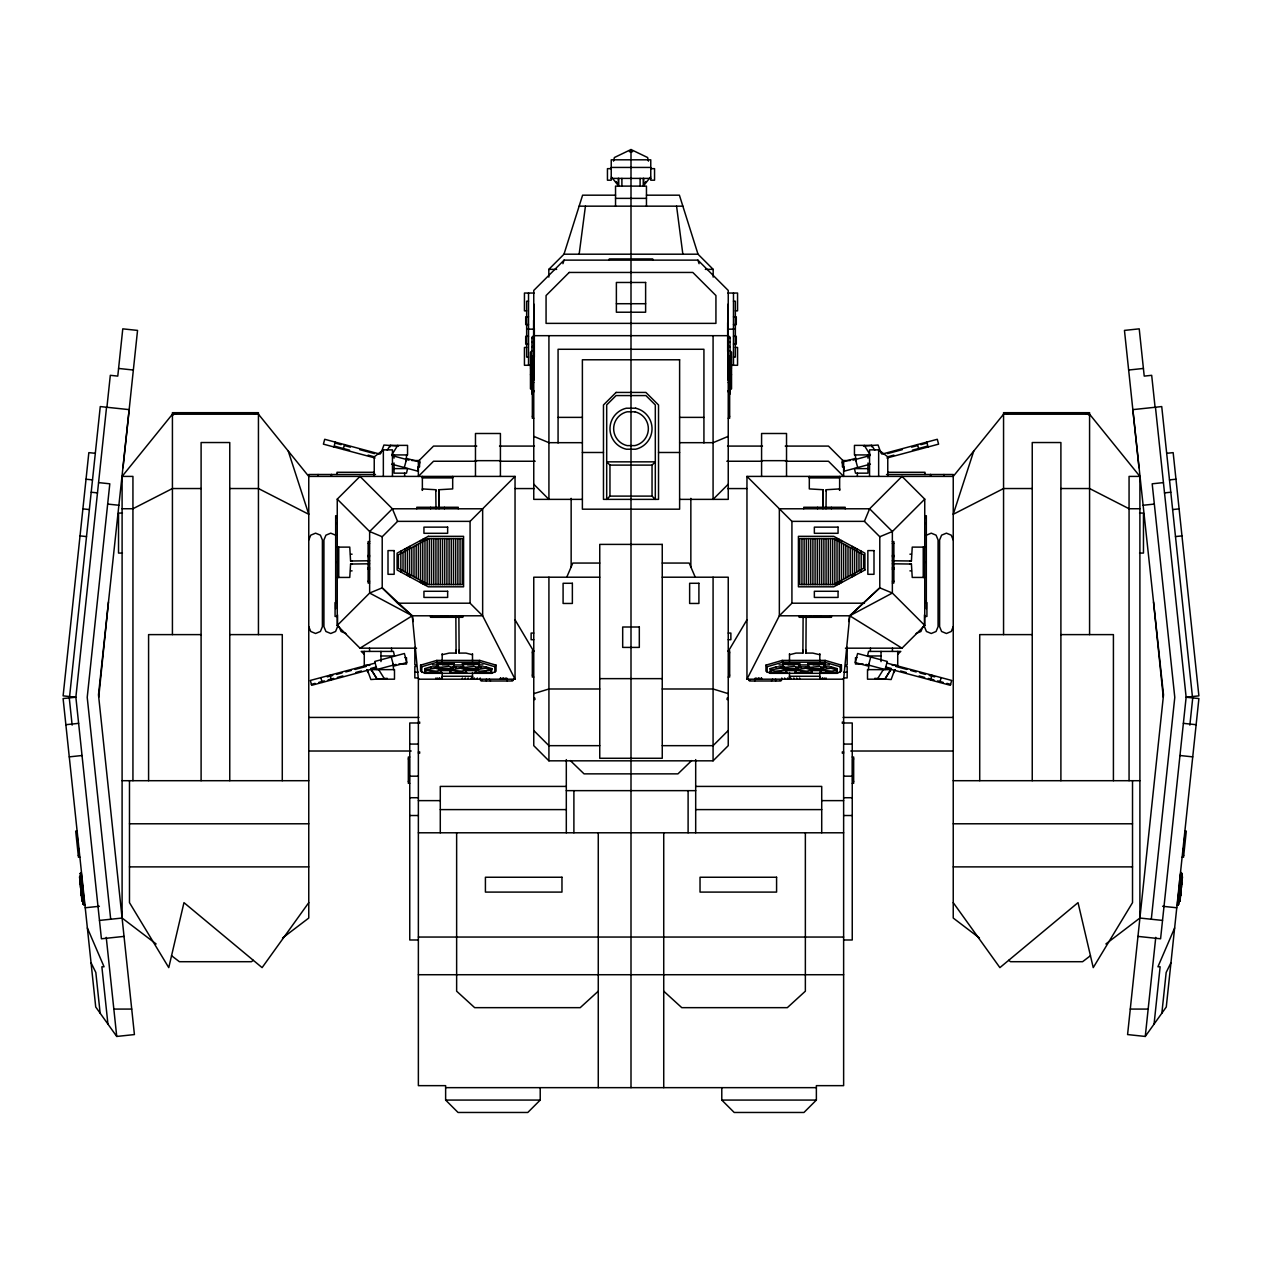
<?xml version="1.0" encoding="UTF-8"?>
<svg xmlns="http://www.w3.org/2000/svg" width="1262" height="1262" viewBox="0 0 1262 1262"><rect width="100%" height="100%" fill="white"/><g stroke="black" fill="none" stroke-linecap="round" stroke-linejoin="round"><path stroke-width="1.5" d="M789.491 672.504L789.476 679.193L789.476 676.274L819.795 676.274L819.827 679.193M789.491 661.209L789.507 653.669M819.795 679.193L819.795 672.504M819.811 661.209L819.811 653.669M789.507 654.726L796.07 653.085L802.884 653.085L803.121 615.793M819.827 654.726L812.744 653.085L805.913 653.085L806.15 615.793M822.966 508.791L823.203 489.735L809.305 488.915L809.321 476.405L809.321 477.904L839.64 477.904L839.64 476.405L839.624 490.397L839.624 488.915L826.231 489.735L825.995 508.791M822.998 508.381L823.203 489.735M404.613 476.405L404.676 473.155M870.386 651.413L870.449 648.179M746.962 476.405L791.921 521.364L864.407 521.364L879.788 536.744L879.788 587.84L849.752 615.793L843.631 679.193L746.962 679.193L746.962 476.405L953.236 476.405L1003.558 414.204L1089.579 414.204L1139.901 476.405L1139.901 918.042L1105.875 943.96M1179.449 885.561C1179.954 865.069 1183.756 871.585 1180.648 886.113L1179.449 885.561C1179.607 886.602 1175.316 915.502 1179.039 901.825L1181.642 876.08L1182.478 876.964L1181.406 886.287M1178.582 904.318L1179.544 894.837M1180.853 892.77L1180.569 895.547L1180.885 892.77M1177.746 902.109L1180.033 901.131L1181.469 886.287L1180.443 886.523L1180.838 891.808L1180.585 886.523L1181.516 886.287L1179.844 901.131M98.736 697.223L108.469 601.974M1180.38 886.997L1180.79 883.1M1179.513 899.822L1179.181 901.604L1180.017 901.131L1177.541 902.109M69.584 696.561L100.266 406.569L129.166 409.629L98.483 694.826L134.419 1034.572L116.735 1036.449L95.723 1006.997L63.1 698.564L75.862 697.223L106.544 407.232M106.923 407.279L110.315 375.319L117.776 376.108L122.777 328.846L137.542 330.407L123.013 467.713M1151.307 919.241L1174.78 697.35L1152.19 483.803L1163.422 482.605M1192.416 696.561L1161.734 406.569L1132.834 409.629L1163.517 694.826L1127.581 1034.572L1145.265 1036.449L1155.755 937.351M1154.067 1024.113L1160.125 966.787L1157.932 966.787L1174.622 927.996M1189.861 725.129L1192.732 697.918M1161.86 1013.181L1166.167 972.466L1170.962 962.732M1183.157 851.503L1183.551 847.796M1184.34 840.382L1184.718 836.674M1180.822 882.532L1180.443 886.113L1179.244 885.561M1181.406 877.169L1181.784 873.588M406.017 460.804L406.664 454.935M868.398 669.633L869.045 663.78M909.918 561.006L911.416 561.006L912.237 547.109L924.746 547.124L923.248 547.124L923.248 577.444L924.746 577.444L912.237 577.428L911.416 564.035L892.36 563.798L893.875 563.798M368.125 563.798L369.64 563.798L350.584 564.035L349.763 577.428L337.254 577.444L338.752 577.444L338.752 547.124L337.254 547.124L349.763 547.109L350.584 561.006L352.082 561.006M579.148 254.198L585.426 206.163M848.679 621.503L849.752 615.793L879.788 587.84L892.36 593.045L924.746 625.431L901.999 648.179L845.445 648.179M613.553 161.126L614.373 157.529L631 149.531L647.627 157.529L648.447 161.126M333.925 446.953L335.219 442.11M343.138 449.43L344.447 444.571M404.313 467.539L406.743 458.485L419.883 462.002L417.454 471.073L391.614 464.148M870.748 657.029L868.319 666.099L855.179 662.582L857.608 653.511L887.265 661.462L885.104 669.523L866.079 664.427M930.615 679.997L931.924 675.154M939.843 682.474L941.136 677.615M420.577 665.153L421.776 666.73L437.315 662.203L479.308 662.203L479.781 660.405L496.045 665.153L496.045 671.147L491.849 673.324L424.773 673.324L420.577 671.147L420.577 665.153L436.826 660.405L479.781 660.405M765.955 665.153L767.154 666.73L782.692 662.203L824.685 662.203L825.174 660.405L841.423 665.153L841.423 671.147L837.227 673.324L770.151 673.324L765.955 671.147L765.955 665.153L782.219 660.405L825.174 660.405M435.816 666.888L430.642 666.888L424.773 668.639L425.72 669.822L435.422 668.229L435.816 666.888L441.668 668.639L440.722 673.198L441.668 668.639M460.898 666.888L455.724 666.888L449.856 668.639L450.802 669.822L460.504 668.229L460.898 666.888L466.766 668.639L465.804 673.198L466.766 668.639M475.9 669.822L475.9 673.198L474.938 668.639L475.9 669.822L485.586 668.229L485.98 666.888L491.849 668.639L490.902 673.198L491.849 668.639M781.194 666.888L776.02 666.888L770.151 668.639L771.098 669.822L780.799 668.229L781.194 666.888L788.955 669.412L793.341 669.412L799.603 666.888L799.603 663.102L782.692 663.102L783.655 667.819L782.692 663.102M806.276 666.888L801.102 666.888L795.234 668.639L796.196 669.822L805.882 668.229L806.276 666.888L812.144 668.639L811.198 673.198L812.144 668.639M831.358 666.888L826.184 666.888L820.332 668.639L821.278 669.822L830.98 668.229L831.358 666.888L837.227 668.639L836.28 673.198L837.227 668.639M548.828 277.104L548.828 269.358L563.988 254.198L582.602 195.184L615.54 195.184M973.759 451.039L953.236 514.297L1003.558 488.536L1032.237 488.536M562.915 263.695L564.082 260.13L697.918 260.13L728.237 290.449L728.237 499.373L679.619 499.373M380.935 453.232L383.932 445.029L398.476 446.101M894.726 669.712L891.13 679.54L874.771 678.341M895.215 670.012L893.543 672.946M308.764 539.978L310.767 535.167L315.579 533.163L320.406 535.167L322.394 539.978L322.394 626.662L320.406 631.489L315.579 633.492L310.767 631.489L308.764 626.662M864.407 521.364L869.613 508.791L901.999 476.405L924.746 499.137L924.746 625.431L923.674 625.431M922.916 626.662L920.913 631.489L916.102 633.492M953.236 626.662L951.232 631.489L946.421 633.492L941.594 631.489L939.606 626.662L939.606 539.978L941.594 535.167L946.421 533.163L951.232 535.167L953.236 539.978M566.764 577.176L572.822 563.057L599.75 563.057M491.849 673.324L492.338 672.252M837.227 673.324L837.716 672.252M1085.43 413.447L1085.793 412.706L1085.793 414.204M447.963 669.412L454.225 666.888L454.225 663.102L437.315 663.102L437.315 666.888L443.577 669.412L447.963 669.412L454.225 666.888M473.045 669.412L479.308 666.888L479.308 663.102L462.397 663.102L463.343 667.819C470.931 672.362 478.235 665.989 485.98 666.888M793.341 669.412L799.603 666.888M818.423 669.412L824.685 666.888L824.685 663.102L807.775 663.102L807.775 666.888L814.037 669.412L818.423 669.412L824.685 666.888M746.962 679.193L779.348 615.793L791.921 603.204L791.921 521.364M728.237 651.444L746.962 619.8M513.634 679.193L512.53 680.991L481.106 680.991L480.002 679.193M771.508 680.991L772.612 679.193M781.998 679.193L780.894 680.991L749.47 680.991L748.366 679.193M387.26 450.155L390.242 445.376L407.547 445.376L407.547 454.935L391.756 454.935L397.735 445.376M877.327 679.193L883.305 669.633M884.82 679.193L890.783 669.633L867.515 669.633L867.515 679.193L884.82 679.193L890.783 669.633M453.263 667.819L454.225 663.102M479.308 666.888L478.345 667.819L479.308 663.102M798.657 667.819L799.603 663.102M823.739 667.819L824.685 663.102M1145.265 1036.449L1166.277 1006.997L1198.9 698.564L1186.138 697.223L1155.456 407.232M308.764 902.645L262.102 967.623L183.968 902.645L168.761 967.623L129.481 902.645L129.481 780.705M494.846 672.425L494.846 666.73L496.045 665.153M840.224 672.425L840.224 666.73L841.423 665.153M644.772 183.006L645.97 181.491M643.683 185.609L650.577 176.964M786.1 669.822L787.062 668.639L786.1 673.198L786.1 669.822L780.799 668.229M156.125 943.96L122.099 918.042L122.099 476.405L172.421 414.204L258.442 414.204L308.764 476.405L515.038 476.405L515.038 679.193L418.369 679.193L412.248 615.793L382.212 587.84L382.212 536.744L397.593 521.364L470.079 521.364L515.038 476.405M83.229 904.318L84.759 905.185L83.229 904.318L80.358 876.08L79.522 876.964L80.594 886.287M82.156 901.131L80.484 886.287L81.557 886.523L80.642 887.407L81.162 891.808L81.415 886.523L80.484 886.287L81.983 901.131L84.254 902.109L84.57 905.185M80.184 876.364L79.538 876.964L80.468 876.08M81.573 886.523L80.736 887.407L81.494 886.523L81.904 891.382L81.02 891.808M564.082 260.13L533.763 290.449L533.763 499.373L582.381 499.373M416.555 648.179L360.001 648.179L337.254 625.431L337.254 499.137L360.001 476.405L392.387 508.791L397.593 521.364M609.956 496.108L606.691 499.373L606.691 404.913L616.093 395.574L645.907 395.574L655.309 404.913L655.309 499.373L652.044 496.108L609.956 496.108L609.956 465.11L606.691 461.845L655.309 461.845L652.044 465.11L609.956 465.11M728.237 484.214L713.077 499.373L713.077 335.676M924.746 499.137L892.36 531.523L879.788 536.744M728.237 730.509L713.077 745.668L662.25 745.668M599.75 577.207L533.763 577.207L533.763 745.668L548.923 760.828L713.077 760.828L728.237 745.668L728.237 577.207L662.25 577.207M540.215 1087.655L540.215 1100.07L527.8 1112.469L458.043 1112.469L445.628 1100.07L445.628 1085.651L418.369 1085.651L418.369 680.029L419.173 679.193M842.827 679.193L843.631 680.029L843.631 1085.651L816.372 1085.651L816.372 1100.07L803.957 1112.469L734.2 1112.469L721.785 1100.07L721.785 1087.655M80.105 873.588C82.046 869.581 79.017 884.473 81.352 886.113L82.551 885.561L81.241 872.468M691.718 760.56L677.946 773.858L584.054 773.858L570.282 760.56M897.724 654.268L900.784 651.413L868.556 651.413L867.515 655.972L881.034 655.972M598.267 991.191L580.22 1007.66L474.67 1007.66L456.639 991.191L456.639 832.794M531.87 350.899L530.466 352.098L530.466 388.917L533.763 390.747M530.466 368.015L531.87 366.8L530.466 366.311M531.87 347.113L533.763 345.599M392.45 476.405L392.45 449.856L383.348 449.856L374.23 456.86L374.23 476.405M253.299 960.303L251.453 961.707L179.409 961.707L171.553 955.713M282.53 938.013L308.764 918.042L308.764 474.496L375.492 474.496M1090.447 955.713L1082.591 961.707L1010.546 961.707L1008.701 960.303M1177.43 905.185L1178.771 904.318M360.001 648.179L412.248 615.793L482.652 615.793L515.038 679.193M533.763 335.96L531.965 337.064L531.87 393.902M849.752 615.793L892.36 593.045L892.36 531.523L869.613 508.791L779.348 508.791L779.348 615.793L849.752 615.793L901.999 648.179M82.756 885.561L81.557 886.113L81.178 882.532M728.237 436.368L713.077 442.678L679.619 442.678M926.434 535.167L931.261 533.163L936.073 535.167L938.076 539.978L938.076 626.662L936.073 631.489L931.261 633.492L926.434 631.489L924.447 626.662L924.447 614.846M368.457 672.946L366.785 670.012M530.466 374.704L531.87 374.215M731.534 366.311L730.13 366.8L731.534 368.015M728.237 390.747L731.534 388.917L731.534 352.098L730.13 350.899M533.763 693.643L548.923 688.989L599.75 688.989M853.017 460.141L870.133 455.55M881.854 454.146L937.287 439.286L938.597 444.145L886.918 457.996M887.533 453.61L902.346 449.635M911.606 447.158L917.158 445.675M920.866 444.681L926.418 443.183M888.338 456.623L893.89 455.125M912.41 450.171L927.223 446.196M870.386 464.148L844.546 471.073L842.117 462.002L855.257 458.485L857.687 467.539M375.177 663.071L310.342 680.439L311.651 685.298L376.47 667.913M327.268 676.889L332.821 675.407M336.528 674.413L342.081 672.93M345.788 671.936L351.341 670.438M355.048 669.444L366.154 666.478M311.399 684.367L315.106 683.373M318.813 682.379L324.366 680.896M328.073 679.902L333.625 678.404M337.333 677.426L342.885 675.927M355.852 672.457L361.405 670.974M370.665 668.481L376.218 666.999M395.921 664.427L376.896 669.523L374.735 661.462L404.392 653.511L406.821 662.582L393.681 666.099L391.252 657.029M629.407 151.724L632.593 151.724M442.173 654.726L449.256 653.085L456.087 653.085L456.087 650.167M1128.654 370.018L1143.419 368.457M1166.687 453.31L1173.155 452.632L1198.884 695.867L1186.138 697.223L1160.583 938.786L1137.961 936.404M1169.495 479.891L1175.963 479.213M1164.511 492.89L1170.805 492.227M1143.135 505.257L1154.336 504.074M1172.635 509.564L1179.102 508.87M1175.49 536.571L1181.958 535.893M65.861 724.703L78.638 723.347M69.268 756.869L82.03 755.512M77.108 830.98L75.704 831.122L78.465 857.245L79.869 857.103M78.26 855.321L79.238 855.21M85.232 907.772L99.382 906.274M99.477 920.424L122.099 918.042M124.039 936.404L101.417 938.786L75.862 697.223L63.116 695.867L88.845 452.632L95.313 453.31M863.523 446.101L878.068 445.029L881.065 453.232M387.229 678.341L370.87 679.54L367.274 669.712M350.584 561.006L369.64 560.77L368.125 560.77M611.234 167.436L650.766 167.436M611.234 168.651L607.448 168.651L607.448 180.198L611.234 180.198L611.234 159.817L650.766 159.817L650.766 180.198L654.552 180.198L654.552 168.651L650.766 168.651M611.234 178.399L650.766 178.399M646.459 195.184L679.398 195.184L698.012 254.198L713.172 269.358L713.172 277.104M615.54 198.371L646.459 198.371M579.148 206.163L682.852 206.163M563.988 254.198L698.012 254.198M548.828 269.358L556.652 269.358M705.348 269.358L713.172 269.358M534.063 293.036L524.44 293.036L524.44 310.846L526.648 310.846M727.937 293.036L737.56 293.036L737.56 310.846L735.352 310.846M528.526 301.239L526.648 301.239L526.648 357.083L528.526 357.083M733.474 301.239L735.352 301.239L735.352 357.083L733.474 357.083M616.377 303.716L645.623 303.716M533.763 303.984L533.763 380.43M728.237 303.984L728.237 380.43M528.526 316.841L525.702 316.841L525.702 324.602L528.526 324.602M733.474 316.841L736.298 316.841L736.298 324.602L733.474 324.602M526.648 329.161L533.763 329.161M728.237 329.161L735.352 329.161M533.763 335.676L728.237 335.676M528.526 336.307L525.702 336.307L525.702 344.084L528.526 344.084M733.474 336.307L736.298 336.307L736.298 344.084L733.474 344.084M531.965 337.979L533.179 337.979L533.179 336.307M730.035 337.979L728.821 337.979L728.821 336.307M531.965 342.317L533.763 342.317M728.237 342.317L730.035 342.317M526.648 347.46L524.44 347.46L524.44 365.286L530.024 365.286M735.352 347.46L737.56 347.46L737.56 365.286L731.976 365.286M533.763 356.326L532.343 356.326L532.343 391.046L533.763 391.046M728.237 356.326L729.657 356.326L729.657 391.046L728.237 391.046M532.343 358.266L533.321 358.266M728.679 358.266L729.657 358.266M532.343 364.781L533.763 364.781M728.237 364.781L729.657 364.781M532.343 366.721L533.321 366.721M728.679 366.721L729.657 366.721M532.343 380.635L533.321 380.635M728.679 380.635L729.657 380.635M532.343 382.591L533.763 382.591M728.237 382.591L729.657 382.591M532.343 389.106L533.321 389.106M728.679 389.106L729.657 389.106M533.763 391.993L532.343 391.993L532.343 418.258L533.763 418.258M728.237 391.993L729.657 391.993L729.657 418.258L728.237 418.258M532.343 393.933L533.321 393.933M728.679 393.933L729.657 393.933M532.343 416.302L533.321 416.302M728.679 416.302L729.657 416.302M558.072 417.375L582.381 417.375M679.619 417.375L703.928 417.375M582.381 442.678L548.923 442.678L533.763 436.368M874.74 450.155L871.758 445.376L854.453 445.376L854.453 454.935L870.244 454.935L864.265 445.376M476.752 446.085L433.529 446.085L418.369 461.245L418.369 476.405L433.529 461.245L476.531 461.245M499.515 446.085L534.441 446.085M727.559 446.085L762.485 446.085M785.248 446.085L828.471 446.085L843.631 461.245L843.631 476.405L828.471 461.245L785.469 461.245M887.77 476.405L887.77 456.86L878.652 449.856L869.55 449.856L869.55 476.405M582.381 452.49L603.473 452.49M658.527 452.49L679.619 452.49M411.854 460.535L419.568 460.535L419.568 466.877L418.022 466.877M475.474 460.662L500.415 460.662M761.585 460.662L786.526 460.662M850.146 460.535L842.432 460.535L842.432 466.877L843.978 466.877M500.004 461.245L535.198 461.245M726.802 461.245L761.996 461.245M394.028 468.612L407.547 468.612L406.506 473.155L394.028 473.155L394.028 462.996M867.972 468.612L854.453 468.612L855.494 473.155L867.972 473.155L867.972 462.996M887.691 472.288L924.999 472.288L924.999 474.496M886.508 474.496L953.236 474.496L953.236 918.042L979.47 938.013M122.099 476.405L132.936 476.405L132.936 780.705M1139.901 476.405L1129.064 476.405L1129.064 780.705M201.1 488.536L172.421 488.536L132.936 508.744L122.099 508.744M229.763 488.536L258.442 488.536L308.764 514.297L288.241 451.039M515.038 488.568L534.378 488.568M727.622 488.568L746.962 488.568M1060.9 488.536L1089.579 488.536L1129.064 508.744L1139.901 508.744M436.005 508.791L435.769 489.735L422.376 488.915L422.376 490.397L422.36 476.405L422.36 477.904L452.679 477.904L452.679 476.405L452.695 488.915L438.797 489.735L439.002 508.381M122.446 513.066L118.533 513.066L118.533 553.072L122.446 553.072M1139.554 513.066L1143.467 513.066L1143.467 553.072L1139.554 553.072M337.254 515.732L335.676 515.732L335.676 608.852M924.746 515.732L926.324 515.732L926.324 608.852M335.676 517.625L337.254 517.625M924.746 517.625L926.324 517.625M335.676 523.304L337.254 523.304M924.746 523.304L926.324 523.304M369.64 541.572L368.125 541.572L368.125 583.012L369.64 583.012M892.36 541.572L893.875 541.572L893.875 583.012L892.36 583.012M368.125 543.401L369.64 543.401M892.36 543.401L893.875 543.401M350.584 554.192L352.082 554.192M909.918 554.192L911.416 554.192M368.125 555.375L369.64 555.375M892.36 555.375L893.875 555.375M368.125 556.716L369.64 556.716M892.36 556.716L893.875 556.716M893.875 560.77L892.36 560.77L911.416 561.006M335.676 562.284L337.254 562.284M924.746 562.284L926.324 562.284M662.25 563.057L689.178 563.057L695.236 577.176M350.584 564.035L352.082 564.035M909.918 564.035L911.416 564.035M368.125 567.853L369.64 567.853M892.36 567.853L893.875 567.853M368.125 569.194L369.64 569.194M892.36 569.194L893.875 569.194M350.584 570.866L352.082 570.866M909.918 570.866L911.416 570.866M368.125 581.183L369.64 581.183M892.36 581.183L893.875 581.183M335.676 601.264L337.254 601.264M924.746 601.264L926.324 601.264M337.254 602.589L335.077 602.589L335.077 616.455L337.254 616.455M924.746 602.589L926.923 602.589L926.923 616.455L924.746 616.455M413.321 621.503L412.248 615.793L369.64 593.045L382.212 587.84L397.593 603.204L470.079 603.204L482.652 615.793L482.652 508.791L392.387 508.791L369.64 531.523L369.64 593.045L337.254 625.431L338.326 625.431M791.921 603.204L864.407 603.204M533.763 633.067L531.128 633.067L531.128 639.708L533.763 639.708M728.237 633.067L730.872 633.067L730.872 639.708L728.237 639.708M201.1 634.612L148.585 634.612L148.585 780.705M229.763 634.612L282.278 634.612L282.278 780.705M1032.237 634.612L979.722 634.612L979.722 780.705M1060.9 634.612L1113.415 634.612L1113.415 780.705M533.763 650.782L532.343 650.782L532.343 677.063L533.763 677.063M728.237 650.782L729.657 650.782L729.657 677.063L728.237 677.063M532.343 652.738L533.321 652.738M728.679 652.738L729.657 652.738M458.879 615.793L459.116 653.085L465.93 653.085L472.493 654.726M380.966 655.972L394.485 655.972L393.444 651.413L361.216 651.413L364.276 654.268M404.96 657.691L406.506 657.691L406.506 664.049L398.792 664.049M857.04 657.691L855.494 657.691L855.494 664.049L863.208 664.049M442.773 664.175L448.767 664.175M467.855 664.175L473.849 664.175M788.151 664.175L794.145 664.175M813.233 664.175L819.227 664.175M437.315 663.102L438.261 664.443L442.773 664.443M448.767 664.443L453.263 664.443M462.397 663.102L463.343 664.443L467.855 664.443M473.849 664.443L478.345 664.443M783.655 664.443L788.151 664.443M794.145 664.443L798.657 664.443M807.775 663.102L808.737 664.443L813.233 664.443M819.227 664.443L823.739 664.443M432.566 664.948L438.387 664.948M453.894 664.948L463.58 664.948M479.103 664.948L482.967 664.948M779.033 664.948L782.897 664.948M798.42 664.948L808.106 664.948M823.613 664.948L829.434 664.948M369.845 665.326L364.276 665.326L364.276 651.413M892.155 665.326L897.724 665.326L897.724 651.413M438.261 667.472L449.02 666.462L453.263 667.472M463.343 667.472L474.102 666.462L478.345 667.472M783.655 667.472L794.397 666.462L798.657 667.472M808.737 667.472L819.48 666.462L823.739 667.472M437.315 666.888L443.183 668.639L448.357 668.639M462.397 666.888L468.265 668.639L473.439 668.639M782.692 666.888L788.561 668.639L793.735 668.639M807.775 666.888L813.643 668.639L818.817 668.639M371.217 669.633L394.485 669.633L394.485 679.193L377.18 679.193L371.217 669.633L377.18 679.193M425.72 670.169L436.478 671.179L440.722 670.169M450.802 670.169L461.561 671.179L465.804 670.169M475.9 670.169L480.144 671.179L490.902 670.169M771.098 670.169L775.357 671.179L786.1 670.169M796.196 670.169L806.939 671.179L811.198 670.169M821.278 670.169L832.021 671.179L836.28 670.169M440.217 670.579L449.761 670.579M466.972 670.579L476.011 670.579M785.989 670.579L795.028 670.579M812.239 670.579L821.783 670.579M414.835 672.22L418.369 672.22M843.631 672.22L847.165 672.22M424.773 668.639L424.773 672.425L441.668 672.425M449.856 668.639L449.856 672.425L466.766 672.425M474.938 672.425L491.849 672.425M770.151 668.639L770.151 672.425L787.062 672.425M795.234 668.639L795.234 672.425L812.144 672.425M820.332 668.639L820.332 672.425L837.227 672.425M430.232 672.741L436.226 672.678M455.314 672.741L461.308 672.678M480.396 672.741L486.391 672.678M775.609 672.678L781.604 672.741M800.692 672.678L806.686 672.741M825.774 672.678L831.768 672.741M532.343 675.107L533.321 675.107M728.679 675.107L729.657 675.107M418.369 677.931L414.835 677.931L414.835 666.51L415.939 666.51L415.939 664.869L414.835 664.869L414.835 647.217M843.631 677.931L847.165 677.931L847.165 666.51L846.061 666.51L846.061 664.869L847.165 664.869L847.165 647.217M599.75 678.64L662.25 678.64M480.349 679.776L482.021 679.776M511.615 679.776L513.271 679.776M748.729 679.776L750.385 679.776M779.979 679.776L781.651 679.776M662.25 688.989L713.077 688.989L728.237 693.643M533.763 698.217L535.025 698.217M726.975 698.217L728.237 698.217M533.763 699.495L535.025 699.495M726.975 699.495L728.237 699.495M308.764 717.431L418.889 717.431M843.111 717.431L953.236 717.431M418.369 722.164L419.789 722.164M842.211 722.164L843.631 722.164M418.369 722.984L409.756 722.984L409.756 939.985L418.369 939.985M843.631 722.984L852.244 722.984L852.244 939.985L843.631 939.985M418.369 723.221L419.789 723.221M842.211 723.221L843.631 723.221M409.756 744.075L418.369 744.075M843.631 744.075L852.244 744.075M599.75 745.668L548.923 745.668L533.763 730.509M308.764 751.016L411.223 751.016M850.777 751.016L953.236 751.016M418.369 752.01L419.789 752.01M842.211 752.01L843.631 752.01M418.369 753.083L419.789 753.083M842.211 753.083L843.631 753.083M409.756 757.026L408.336 757.026L408.336 783.292L409.756 783.292M852.244 757.026L853.664 757.026L853.664 783.292L852.244 783.292M408.336 758.983L409.33 758.983L409.33 781.352L408.336 781.352M853.664 758.983L852.67 758.983L852.67 781.352L853.664 781.352M409.756 776.177L418.369 776.177M843.631 776.177L852.244 776.177M122.099 780.705L308.764 780.705M953.236 780.705L1139.901 780.705M566.307 786.415L440.28 786.415L440.28 832.794M695.693 786.415L821.72 786.415L821.72 832.794M566.307 790.643L695.693 790.643M409.756 797.726L418.369 797.726M843.631 797.726L852.244 797.726M418.369 800.629L440.28 800.629M821.72 800.629L843.631 800.629M440.28 809.605L566.307 809.605M695.693 809.605L821.72 809.605M409.756 815.52L418.369 815.52M843.631 815.52L852.244 815.52M129.481 823.786L308.764 823.786M953.236 823.786L1132.519 823.786M418.369 832.794L843.631 832.794M129.481 866.884L308.764 866.884M953.236 866.884L1132.519 866.884M82.977 901.825L84.459 902.109M418.369 937.051L843.631 937.051M418.369 974.721L843.631 974.721M113.832 1009.079L131.721 1009.079M1130.279 1009.079L1148.168 1009.079M445.628 1087.655L816.372 1087.655M445.628 1100.07L540.215 1100.07M721.785 1100.07L816.372 1100.07M118.581 368.457L133.346 370.018M86.037 479.213L92.505 479.891M98.578 482.605L109.81 483.803L87.22 697.35L110.693 919.241M91.195 492.227L97.489 492.89M107.664 504.074L118.865 505.257M82.898 508.87L89.365 509.564M80.042 535.893L86.51 536.571M1183.362 723.347L1196.139 724.703M1179.97 755.512L1192.732 756.869M1184.892 830.98L1186.296 831.122L1183.535 857.245L1182.131 857.103M1182.762 855.21L1183.74 855.321M1162.617 906.274L1176.768 907.772M1139.901 918.042L1162.523 920.424M391.867 455.55L408.983 460.141M380.146 454.146L324.713 439.286L323.403 444.145L375.082 457.996M335.582 443.183L341.134 444.681M344.841 445.675L350.394 447.158M359.654 449.635L374.467 453.61M334.777 446.196L349.59 450.171M368.11 455.125L373.662 456.623M886.823 663.071L951.658 680.439L950.349 685.298L885.53 667.913M895.846 666.478L906.952 669.444M910.659 670.438L916.212 671.936M919.919 672.93L925.472 674.413M929.179 675.407L934.732 676.889M885.782 666.999L891.335 668.481M900.595 670.974L906.148 672.457M919.115 675.927L924.667 677.426M928.375 678.404L933.927 679.902M937.634 680.896L943.187 682.379M946.894 683.373L950.601 684.367M824.685 662.203L840.224 666.73M479.308 662.203L494.846 666.73M830.98 668.229L836.28 669.822M805.882 668.229L811.198 669.822M485.586 668.229L490.902 669.822M460.504 668.229L465.804 669.822M435.422 668.229L440.722 669.822M730.13 374.215L731.534 374.704M382.212 536.744L369.64 531.523L337.254 499.137M335.566 535.167L330.739 533.163L325.927 535.167L323.924 539.978L323.924 626.662L325.927 631.489L330.739 633.492L335.566 631.489L337.553 626.662L337.553 614.846M345.898 633.492L341.087 631.489L339.084 626.662M1180.98 891.808L1180.096 891.382L1180.585 886.523L1181.406 887.407L1180.443 886.523M728.237 335.96L730.035 337.064L730.13 393.902M83.418 904.318L82.487 899.822M728.237 345.599L730.13 347.113M820.332 672.425L821.278 673.198L821.278 669.822M795.234 672.425L796.196 673.198L796.196 669.822M770.151 672.425L771.098 673.198L771.098 669.822M449.856 672.425L450.802 673.198L450.802 669.822M424.773 672.425L425.72 673.198L425.72 669.822M397.593 603.204L412.248 615.793M663.733 991.191L681.78 1007.66L787.33 1007.66L805.361 991.191L805.361 832.794M1180.759 872.468L1181.895 873.588M533.763 484.214L548.923 499.373L548.923 335.676M1181.532 876.08L1182.431 876.964L1181.816 876.364M616.03 181.491L617.228 183.006M611.423 176.964L618.317 185.609M953.236 902.645L999.898 967.623L1078.032 902.645L1093.239 967.623L1132.519 902.645L1132.519 780.705M378.695 669.633L384.673 679.193M489.388 679.193L490.492 680.991M515.038 619.8L533.763 651.444M91.038 962.732L95.833 972.466L100.14 1013.181M176.57 413.447L176.207 412.706L176.207 414.204M769.662 672.252L770.151 673.324M424.284 672.252L424.773 673.324M87.378 927.996L104.068 966.787L101.875 966.787L107.933 1024.113M697.918 260.13L699.085 263.695M826.184 666.888L826.578 668.229M801.102 666.888L801.496 668.229M776.02 666.888L776.414 668.229M480.806 666.888L481.201 668.229M455.724 666.888L456.118 668.229M430.642 666.888L431.02 668.229M782.219 660.405L782.692 662.203M436.826 660.405L437.315 662.203M926.781 442.11L928.075 446.953M917.553 444.571L918.862 449.43M330.076 675.154L331.385 679.997M320.863 677.615L322.157 682.474M676.574 206.163L682.852 254.198M855.336 454.935L855.983 460.804M392.955 663.78L393.602 669.633M1155.077 407.279L1151.685 375.319L1144.224 376.108L1139.223 328.846L1124.458 330.407L1138.987 467.713M106.245 937.351L116.735 1036.449M69.268 697.918L72.139 725.129M77.282 836.674L77.66 840.382M78.449 847.796L78.843 851.503M80.216 873.588L80.594 877.169M81.115 892.77L81.415 895.547L81.147 892.77M82.551 885.561L84.254 902.109M81.21 883.1L81.62 886.997M82.456 894.837L83.166 901.825M1153.531 601.974L1163.264 697.223M857.324 473.155L857.387 476.405M391.551 648.179L391.614 651.413M438.797 489.735L439.034 508.791M455.85 615.793L456.087 653.085M472.493 653.669L472.509 661.209M472.509 672.504L472.524 679.193L472.524 676.274L442.205 676.274L442.205 679.193L442.205 672.504M442.189 653.669L442.189 661.209M1089.579 634.612L1089.579 412.69L1003.558 412.69L1003.558 634.612M1088.475 413.447L1088.475 414.946M1060.9 780.705L1060.9 442.536L1032.237 442.536L1032.237 780.705M1007.344 412.69L1007.344 414.204M943.913 474.496L943.913 475.585M930.662 474.496L930.662 475.443M930.488 474.496L930.488 475.443M892.439 648.179L892.439 651.413M881.034 651.413L881.034 661.588M878.652 449.856L878.652 476.405M871.758 445.376L871.758 446.764M867.972 454.935L867.972 458.153M861.173 551.147L861.173 572.001M858.98 552.314L858.98 570.85M856.788 548.781L856.788 572.033M854.595 547.598L854.595 575.551M852.402 546.414L852.402 576.75M850.209 547.582L850.209 575.582M848.001 546.399L848.001 576.766M845.808 545.216L845.808 577.949M845.209 508.791L845.209 507.277L803.752 507.277L803.752 508.791M843.615 544.032L843.615 579.132M841.423 540.499L841.423 582.665M839.23 539.316L839.23 583.849M837.037 538.574L837.037 584.59M834.845 538.574L834.845 584.59M832.652 538.574L832.652 584.59M831.768 673.198L831.768 672.031L825.774 672.031L825.774 673.198M831.39 507.277L831.39 508.791M831.469 615.793L831.469 617.307L799.146 617.307L799.146 615.793M830.459 538.574L830.459 584.59M830.033 615.793L830.033 617.307M828.266 538.574L828.266 584.59M826.231 489.735L826.231 491.233M826.074 538.574L826.074 584.59M826.089 677.994L826.089 679.193M824.654 677.994L824.654 679.193M823.881 538.574L823.881 584.59M822.934 677.994L822.934 679.193M822.161 677.994L822.161 679.193M821.688 538.574L821.688 584.59M820.694 615.793L820.694 617.307M820.332 677.994L820.332 679.193M819.495 538.574L819.495 584.59M819.653 615.793L819.653 617.307M817.571 507.277L817.571 508.791M817.303 538.574L817.303 584.59M816.482 615.793L816.482 617.307M815.094 538.574L815.094 584.59M814.116 615.793L814.116 617.307M812.902 538.574L812.902 584.59M810.961 615.793L810.961 617.307M810.709 538.574L810.709 584.59M809.92 615.793L809.92 617.307M808.737 664.443L808.737 667.819M808.516 538.574L808.516 584.59M806.686 673.198L806.686 672.031L800.692 672.031L800.692 673.198M806.323 538.574L806.323 584.59M805.913 650.167L805.913 653.085M804.131 538.574L804.131 584.59M802.884 650.167L802.884 653.085M801.938 538.574L801.938 584.59M800.565 615.793L800.565 617.307M799.619 677.994L799.619 679.193M796.732 677.994L796.732 679.193M793.861 677.994L793.861 679.193M790.706 677.994L790.706 679.193M787.551 677.994L787.551 679.193M786.526 476.405L786.526 433.497L761.585 433.497L761.585 476.405M784.68 677.994L784.68 679.193M781.604 673.198L781.604 672.031L775.609 672.031L775.609 673.198M781.793 677.994L781.793 679.193M775.641 679.193L775.641 680.991M767.154 666.73L767.154 672.425M761.601 677.994L761.601 679.193M761.081 677.994L761.081 679.193M759.251 677.994L759.251 679.193M758.478 677.994L758.478 679.193M756.758 677.994L756.758 679.193M755.323 677.994L755.323 679.193M754.723 679.193L754.723 680.991M733.474 293.036L733.474 365.286M727.669 322.599L727.669 351.53M713.077 577.207L713.077 760.828M703.928 442.962L703.928 349.274L558.072 349.274L558.072 442.962M695.693 759.598L695.693 832.794M690.85 498.348L690.85 566.859M688.105 790.643L688.105 832.794M663.733 832.794L663.733 1087.655M652.706 260.13L652.706 258.947L609.294 258.947L609.294 260.13M652.044 465.11L652.044 496.108M646.459 206.163L646.459 186.113L615.54 186.113L615.54 206.163M643.73 178.399L643.73 186.113M643.257 178.399L643.257 186.113M640.102 178.399L640.102 186.113M631 149.531L631 1087.655M621.898 178.399L621.898 186.113M618.743 178.399L618.743 186.113M618.27 178.399L618.27 186.113M598.267 832.794L598.267 1087.655M573.894 790.643L573.894 832.794M571.15 498.348L571.15 566.859M566.307 759.598L566.307 832.794M548.923 577.207L548.923 760.828M534.331 328.341L534.331 357.256M533.605 320.248L533.605 351.088M528.526 293.036L528.526 365.286M507.277 679.193L507.277 680.991M506.677 677.994L506.677 679.193M505.242 677.994L505.242 679.193M503.522 677.994L503.522 679.193M502.749 677.994L502.749 679.193M500.919 677.994L500.919 679.193M500.415 476.405L500.415 433.497L475.474 433.497L475.474 476.405M500.399 677.994L500.399 679.193M486.391 673.198L486.391 672.031L480.396 672.031L480.396 673.198M486.359 679.193L486.359 680.991M480.207 677.994L480.207 679.193M477.32 677.994L477.32 679.193M474.449 677.994L474.449 679.193M471.294 677.994L471.294 679.193M470.079 521.364L470.079 603.204M468.139 677.994L468.139 679.193M465.268 677.994L465.268 679.193M463.343 664.443L463.343 667.819M462.854 615.793L462.854 617.307L430.531 617.307L430.531 615.793M462.381 677.994L462.381 679.193M461.435 615.793L461.435 617.307M461.308 673.198L461.308 672.031L455.314 672.031L455.314 673.198M460.062 538.574L460.062 584.59M459.116 650.167L459.116 653.085M458.248 508.791L458.248 507.277L416.791 507.277L416.791 508.791M457.869 538.574L457.869 584.59M455.677 538.574L455.677 584.59M453.484 538.574L453.484 584.59M452.08 615.793L452.08 617.307M451.291 538.574L451.291 584.59M451.039 615.793L451.039 617.307M449.098 538.574L449.098 584.59M447.884 615.793L447.884 617.307M446.906 538.574L446.906 584.59M445.518 615.793L445.518 617.307M444.697 538.574L444.697 584.59M444.429 507.277L444.429 508.791M442.505 538.574L442.505 584.59M442.347 615.793L442.347 617.307M441.668 677.994L441.668 679.193M441.306 615.793L441.306 617.307M440.312 538.574L440.312 584.59M439.839 677.994L439.839 679.193M439.066 677.994L439.066 679.193M438.261 664.443L438.261 667.819M438.119 538.574L438.119 584.59M437.346 677.994L437.346 679.193M436.226 673.198L436.226 672.031L430.232 672.031L430.232 673.198M435.926 538.574L435.926 584.59M435.911 677.994L435.911 679.193M435.769 489.735L435.769 491.233M433.734 538.574L433.734 584.59M431.967 615.793L431.967 617.307M431.541 538.574L431.541 584.59M430.61 507.277L430.61 508.791M429.348 538.574L429.348 584.59M427.155 538.574L427.155 584.59M424.963 538.574L424.963 584.59M422.77 539.316L422.77 583.849M421.776 666.73L421.776 672.425M420.577 540.499L420.577 582.665M418.385 544.032L418.385 579.132M416.192 545.216L416.192 577.949M413.999 546.399L413.999 576.766M411.791 547.582L411.791 575.582M409.598 546.414L409.598 576.75M407.405 547.598L407.405 575.551M405.212 548.781L405.212 572.033M403.02 552.314L403.02 570.85M400.827 551.147L400.827 572.001M394.028 454.935L394.028 458.153M390.242 445.376L390.242 446.764M383.348 449.856L383.348 476.405M380.966 651.413L380.966 661.588M374.309 474.496L374.309 472.288L337.001 472.288L337.001 474.496M369.561 648.179L369.561 651.413M331.512 474.496L331.512 475.443M331.338 474.496L331.338 475.443M318.087 474.496L318.087 475.585M258.442 634.612L258.442 412.69L172.421 412.69L172.421 634.612M254.656 412.69L254.656 414.204M229.763 780.705L229.763 442.536L201.1 442.536L201.1 780.705M173.525 413.447L173.525 414.946M1181.895 882.548L1181.547 885.325L1181.879 882.548M569.178 272.45L546.067 295.545L546.067 323.372L715.933 323.372L715.933 295.545L692.822 272.45L569.178 272.45M616.093 392.435L603.473 404.976L603.473 499.373L658.527 499.373L658.527 404.976L645.907 392.435L616.093 392.435M428.291 536.334L397.088 553.166L397.088 569.998L428.291 586.814L463.58 586.814L463.58 536.334L428.291 536.334M428.496 538.574L398.413 554.791L398.413 568.357L428.496 584.59L462.255 584.59L462.255 538.574L428.496 538.574M863.587 568.357L833.504 584.59L799.745 584.59L799.745 538.574L833.504 538.574L863.587 554.791L863.587 568.357M864.912 569.998L833.709 586.814L798.42 586.814L798.42 536.334L833.709 536.334L864.912 553.166L864.912 569.998M645.623 282.467L616.377 282.467L616.377 312.219L645.623 312.219L645.623 282.467M679.619 359.78L582.381 359.78L582.381 509.185L679.619 509.185L679.619 359.78M635.685 408.21L626.315 408.21A21.028 21.028 0 0 0 626.331 449.209L635.685 449.209A21.028 21.028 0 0 0 635.685 408.21M634.865 411.806L627.135 411.806A17.337 17.337 0 0 0 627.151 445.612L634.865 445.612A17.337 17.337 0 0 0 634.865 411.806M447.647 527.137L423.937 527.137L423.937 533.305L447.647 533.305L447.647 527.137M838.063 527.137L814.353 527.137L814.353 533.305L838.063 533.305L838.063 527.137M662.25 544.395L599.75 544.395L599.75 758.273L662.25 758.273L662.25 544.395M394.154 550.595L388.002 550.595L388.002 574.305L394.154 574.305L394.154 550.595M873.998 550.595L867.846 550.595L867.846 574.305L873.998 574.305L873.998 550.595M572.364 583.281L563.089 583.281L563.089 603.457L572.364 603.457L572.364 583.281M698.911 583.281L689.636 583.281L689.636 603.457L698.911 603.457L698.911 583.281M447.647 591.279L423.937 591.279L423.937 597.431L447.647 597.431L447.647 591.279M838.063 591.279L814.353 591.279L814.353 597.431L838.063 597.431L838.063 591.279M639.313 627.009L622.687 627.009L622.687 647.406L639.313 647.406L639.313 627.009M448.767 663.528L442.773 663.528L442.773 664.9L448.767 664.9L448.767 663.528M473.849 663.528L467.855 663.528L467.855 664.9L473.849 664.9L473.849 663.528M794.145 663.528L788.151 663.528L788.151 664.9L794.145 664.9L794.145 663.528M819.227 663.528L813.233 663.528L813.233 664.9L819.227 664.9L819.227 663.528M561.969 877.248L485.413 877.248L485.413 892.092L561.969 892.092L561.969 877.248M776.587 877.248L700.031 877.248L700.031 892.092L776.587 892.092L776.587 877.248M80.5 885.325L80.121 882.548L80.453 885.325"/></g></svg>
